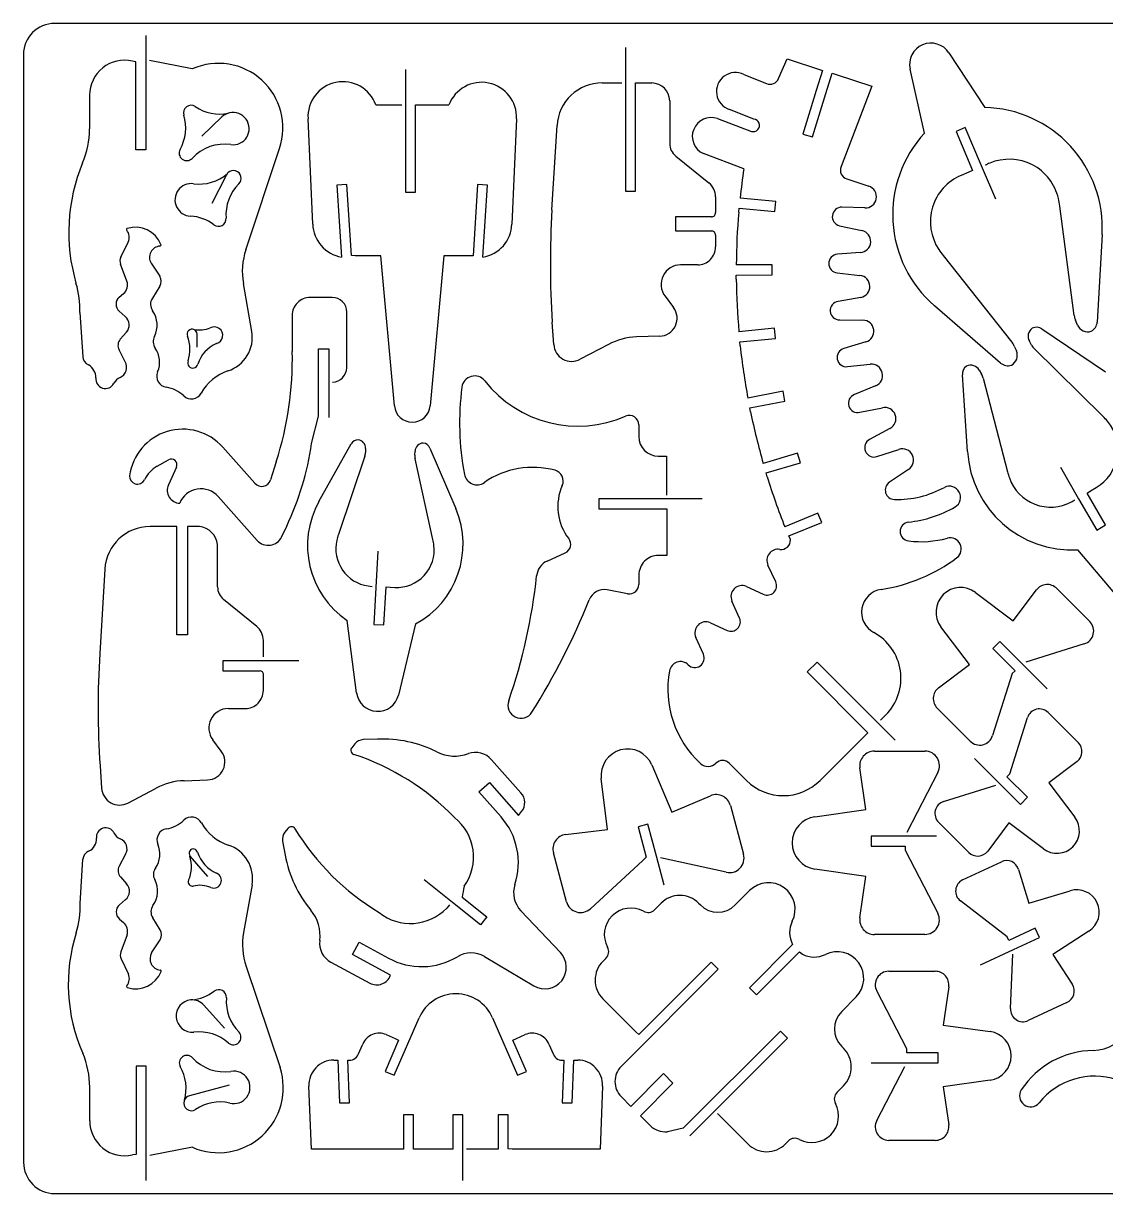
# Model space of a CAD drawing. Extents: x 119.8 to 129.62, y 79.91 to 86.45.
# Drawn here: x 119.8 to 125.86, y 79.91 to 86.45 of the extents above; entities that cross this region are included whole.
import ezdxf

# ---------------------------------------------------------------- set-up
doc = ezdxf.new("R2010")
doc.units = 0
doc.header["$MEASUREMENT"] = 0

msp = doc.modelspace()

# ---------------------------------------------------------------- linework, layer by layer
at = {"linetype": 'Continuous'}
for p, q in [((129.445052, 86.454851), (119.975297, 86.454851)), ((120.486634, 86.387106), (120.486634, 85.746755)), ((119.800335, 86.280478), (119.801513, 80.080217)), ((123.172922, 86.319948), (123.172922, 85.515239)), ((124.983221, 86.290493), (125.184692, 85.984162)), ((120.43067, 86.240596), (120.410641, 86.243955)), ((120.43067, 85.746755), (120.43067, 86.240596)), ((120.746427, 86.200361), (120.507253, 86.246311)), ((121.940529, 86.196238), (121.940529, 85.510528)), ((124.029471, 86.146753), (124.078367, 86.255736)), ((124.078367, 86.255736), (124.276304, 86.192113)), ((124.84655, 85.841011), (124.766433, 86.198594)), ((123.835069, 86.16855), (123.961136, 86.117888)), ((124.276304, 86.192113), (124.23919, 86.078417)), ((124.293314, 86.062389), (124.330428, 86.176085)), ((124.330428, 86.176085), (124.351708, 86.169139)), ((124.351708, 86.169139), (124.552002, 86.104338)), ((123.041554, 86.122011), (123.152304, 86.122011)), ((123.228887, 85.515239), (123.228887, 86.121422)), ((123.228887, 86.121422), (123.319019, 86.121422)), ((124.23919, 86.078417), (124.165553, 85.835709)), ((124.219536, 85.819233), (124.293314, 86.062389)), ((124.552002, 86.104338), (124.379396, 85.653677)), ((120.170877, 86.052498), (120.170877, 85.863986)), ((121.774403, 85.998301), (121.919911, 85.998301)), ((121.996493, 85.510528), (121.996493, 85.998301)), ((121.996493, 85.998301), (122.183238, 85.998301)), ((123.419755, 86.021275), (123.419755, 85.78328)), ((120.798856, 85.823928), (120.912552, 85.931144)), ((123.891033, 85.919361), (123.755541, 85.972969)), ((121.420355, 85.332031), (121.394435, 85.92054)), ((122.562028, 85.92054), (122.536108, 85.332031)), ((122.760554, 85.412148), (122.788831, 85.883426)), ((123.686616, 85.921718), (123.877485, 85.850437)), ((125.075121, 85.871644), (125.023249, 85.849213)), ((125.165842, 85.657801), (125.075121, 85.871644)), ((124.165553, 85.835709), (124.219536, 85.819233)), ((125.023249, 85.849213), (125.116327, 85.631247)), ((120.486634, 85.746755), (120.43067, 85.746755)), ((121.046278, 85.18829), (121.235378, 85.755592)), ((123.453922, 85.712588), (123.639488, 85.562368)), ((123.835069, 85.640718), (123.608266, 85.726137)), ((120.858355, 85.448083), (120.937884, 85.605961)), ((125.09574, 85.622455), (125.051557, 85.604194)), ((125.116327, 85.631247), (125.09574, 85.622455)), ((125.245371, 85.471057), (125.165842, 85.657801)), ((121.61244, 85.552881), (121.556437, 85.549408)), ((121.556437, 85.549408), (121.582357, 85.147054)), ((121.63757, 85.155475), (121.61244, 85.552881)), ((122.344023, 85.552881), (122.318804, 85.154069)), ((122.400026, 85.549408), (122.344023, 85.552881)), ((122.374105, 85.147054), (122.400026, 85.549408)), ((124.411797, 85.584164), (124.534329, 85.544105)), ((121.940529, 85.510528), (121.996493, 85.510528)), ((123.172922, 85.515239), (123.228887, 85.515239)), ((123.677191, 85.484018), (123.677191, 85.395653)), ((124.013566, 85.457508), (123.814451, 85.476359)), ((123.806203, 85.398009), (123.808307, 85.420296)), ((123.808307, 85.420296), (124.008011, 85.401445)), ((124.008011, 85.401445), (124.013566, 85.457508)), ((124.512533, 85.422162), (124.38352, 85.426285)), ((125.684837, 84.820103), (125.604131, 85.432766)), ((123.653038, 85.3715), (123.452744, 85.3715)), ((123.452744, 85.3715), (123.452744, 85.293149)), ((123.452744, 85.293149), (123.653038, 85.293149)), ((124.37056, 85.322604), (124.496627, 85.294917)), ((120.346429, 85.147053), (120.387077, 85.231294)), ((123.677191, 85.268996), (123.677191, 85.204196)), ((125.840948, 85.272531), (125.81385, 84.78299)), ((121.657762, 85.153534), (121.63757, 85.155475)), ((121.801502, 85.153534), (121.657762, 85.153534)), ((121.878085, 84.314658), (121.801502, 85.153534)), ((122.154961, 85.153534), (122.078378, 84.314658)), ((122.298701, 85.153534), (122.154961, 85.153534)), ((122.318804, 85.154069), (122.298701, 85.153534)), ((124.487791, 85.172384), (124.358778, 85.162958)), ((124.95141, 85.1553), (125.335502, 84.67165)), ((120.380007, 85.011561), (120.344072, 85.106406)), ((120.516089, 85.112296), (120.564395, 85.039248)), ((123.576455, 85.10346), (123.481021, 85.10346)), ((123.992947, 85.102871), (123.792654, 85.102871)), ((123.992881, 85.046907), (123.992947, 85.102871)), ((123.792588, 85.046317), (123.992881, 85.046907)), ((123.792654, 85.023932), (123.792588, 85.046317)), ((124.3576, 85.0581), (124.485434, 85.04455)), ((120.564395, 84.983283), (120.522569, 84.916715)), ((121.079267, 84.73115), (121.032139, 84.99919)), ((120.337003, 84.923196), (120.360567, 84.942636)), ((121.529338, 84.92084), (121.406217, 84.92084)), ((123.393835, 84.927319), (123.440963, 84.865464)), ((124.489557, 84.921429), (124.362901, 84.898454)), ((120.116091, 84.836599), (120.132586, 84.589177)), ((120.370582, 84.814213), (120.337003, 84.844257)), ((121.305481, 84.820104), (121.30607, 84.618633)), ((121.611223, 84.527912), (121.611223, 84.838956)), ((125.273058, 84.553831), (124.901926, 84.87489)), ((122.770569, 84.657513), (122.762321, 84.782991)), ((124.371738, 84.795362), (124.50134, 84.793594)), ((125.704277, 84.766495), (125.692496, 84.793594)), ((120.342894, 84.686968), (120.377062, 84.725848)), ((120.772936, 84.643375), (120.773525, 84.715834)), ((123.36438, 84.704051), (123.233011, 84.699927)), ((124.006497, 84.748234), (123.807381, 84.728793)), ((123.812282, 84.672724), (124.011987, 84.692164)), ((124.011987, 84.692164), (124.006497, 84.748234)), ((125.504573, 84.744699), (125.860978, 84.504936)), ((120.371171, 84.5609), (120.336414, 84.628058)), ((121.453345, 84.256432), (121.453345, 84.632771)), ((121.453345, 84.632771), (121.511665, 84.632771)), ((121.511665, 84.632771), (121.511665, 84.248679)), ((123.076311, 84.658101), (122.918432, 84.575038)), ((123.814451, 84.650443), (123.812282, 84.672724)), ((124.518424, 84.67224), (124.394713, 84.635716)), ((125.349051, 84.648676), (125.361422, 84.621578)), ((125.446842, 84.653388), (125.433882, 84.675774)), ((125.846251, 84.255747), (125.46098, 84.634537)), ((124.415331, 84.533802), (124.543166, 84.546762)), ((125.153471, 84.513772), (125.166431, 84.491386)), ((124.57321, 84.426586), (124.454212, 84.377102)), ((125.087492, 84.058399), (125.058626, 84.487263)), ((125.175857, 84.469001), (125.31135, 83.945881)), ((124.054803, 84.396542), (123.857455, 84.357662)), ((124.065191, 84.341331), (124.054803, 84.396542)), ((123.868432, 84.30245), (124.065191, 84.341331)), ((123.872771, 84.280489), (123.868432, 84.30245)), ((124.484845, 84.278133), (124.611501, 84.303464)), ((121.414706, 84.102817), (121.453345, 84.256432)), ((123.24656, 84.208619), (123.24656, 84.142051)), ((124.653327, 84.188001), (124.539631, 84.126146)), ((121.455701, 83.779167), (121.635376, 84.100815)), ((121.096351, 83.881081), (120.917265, 84.082553)), ((121.711959, 84.03248), (121.564684, 83.593601)), ((121.716672, 84.074894), (121.716082, 84.053098)), ((121.99237, 84.03837), (121.993548, 84.060756)), ((122.0772, 84.07784), (122.221529, 83.739108)), ((123.356132, 84.032479), (123.402671, 84.033068)), ((123.402671, 84.033068), (123.402671, 83.814512)), ((124.136098, 84.050152), (123.943463, 83.99242)), ((124.152118, 83.995619), (124.136098, 84.050152)), ((124.580278, 84.030123), (124.7034, 84.070771)), ((120.550257, 83.977104), (120.612112, 84.01245)), ((120.656884, 83.971213), (120.612112, 83.871655)), ((121.216527, 84.001847), (121.184716, 83.899344)), ((122.093695, 83.565914), (121.994137, 84.017752)), ((123.959483, 83.938477), (124.152118, 83.995619)), ((125.607666, 83.970623), (125.70958, 83.794483)), ((123.965849, 83.917015), (123.959483, 83.938477)), ((124.757597, 83.958842), (124.650381, 83.886383)), ((125.757107, 83.825862), (125.775559, 83.838665)), ((125.775559, 83.838665), (125.80737, 83.856927)), ((120.891934, 83.806265), (121.1099, 83.560611)), ((123.601786, 83.793894), (123.022113, 83.793894)), ((123.022113, 83.793894), (123.022113, 83.73734)), ((125.70958, 83.794483), (125.811494, 83.618932)), ((125.860517, 83.647669), (125.757107, 83.825862)), ((123.022113, 83.73734), (123.40326, 83.73734)), ((123.40326, 83.73734), (123.40326, 83.476959)), ((124.249795, 83.713187), (124.064228, 83.637194)), ((124.271422, 83.660882), (124.249795, 83.713187)), ((120.659829, 83.638962), (120.509609, 83.638962)), ((120.659829, 83.03278), (120.659829, 83.638962)), ((120.787074, 83.638962), (120.719328, 83.638962)), ((120.719328, 83.638962), (120.719328, 83.03278)), ((121.246571, 83.580052), (121.274848, 83.641318)), ((124.087034, 83.586067), (124.271422, 83.660882)), ((125.811494, 83.618932), (125.860517, 83.647669)), ((124.09545, 83.565324), (124.087034, 83.586067)), ((120.88781, 83.30082), (120.88781, 83.538815)), ((125.954644, 83.213632), (125.705456, 83.508181)), ((121.785007, 83.501113), (121.774403, 83.298463)), ((122.732865, 83.445147), (122.834779, 83.491686)), ((123.40326, 83.476959), (123.356721, 83.476959)), ((120.256297, 83.400377), (120.22802, 82.929098)), ((124.013566, 83.329095), (123.969973, 83.422762)), ((123.247149, 83.367386), (123.247149, 83.313778)), ((121.731399, 83.306121), (121.753785, 83.302587)), ((121.774403, 83.298463), (121.763799, 83.0911)), ((121.819677, 83.08816), (121.831468, 83.300395)), ((121.831468, 83.300395), (121.853932, 83.299052)), ((121.853932, 83.299052), (121.879852, 83.297874)), ((123.184115, 83.262527), (123.070419, 83.284324)), ((123.849797, 83.303175), (123.944053, 83.259581)), ((125.132264, 83.270185), (125.343161, 83.111129)), ((125.343161, 83.111129), (125.473941, 83.284324)), ((125.587637, 83.291982), (125.772025, 83.107594)), ((121.106955, 83.079908), (120.921389, 83.230716)), ((123.810916, 83.126445), (123.768501, 83.22129)), ((121.666009, 82.708186), (121.613579, 83.113486)), ((121.763799, 83.0911), (121.819677, 83.08816)), ((121.995315, 83.093456), (121.90047, 82.695815)), ((123.647736, 83.099936), (123.741403, 83.057521)), ((125.098685, 82.866653), (124.939039, 83.076961)), ((120.719328, 83.03278), (120.659829, 83.03278)), ((121.144068, 82.909069), (121.144068, 83.001558)), ((123.608267, 82.923795), (123.566441, 83.018051)), ((125.268345, 82.996254), (125.228799, 82.956708)), ((125.534618, 82.729982), (125.268345, 82.996254)), ((125.228799, 82.956708), (125.353688, 82.831819)), ((125.741391, 82.981527), (125.415031, 82.879024)), ((120.919622, 82.83013), (120.919622, 82.888451)), ((120.919622, 82.888451), (121.343183, 82.888451)), ((124.245081, 82.880202), (124.189706, 82.824827)), ((124.682782, 82.442502), (124.245081, 82.880202)), ((124.92549, 82.735873), (125.098685, 82.866653)), ((121.122627, 82.83013), (120.919622, 82.83013)), ((121.144068, 82.785948), (121.144136, 82.809401)), ((124.189706, 82.824827), (124.530205, 82.484328)), ((125.337859, 82.81599), (125.228287, 82.468422)), ((125.353688, 82.831819), (125.337859, 82.81599)), ((121.144068, 82.721147), (121.144068, 82.785948)), ((120.948487, 82.620411), (121.043332, 82.620411)), ((125.10222, 82.437789), (124.917832, 82.622177)), ((125.53933, 82.597435), (125.70899, 82.428953)), ((124.629174, 82.583886), (124.599719, 82.554431)), ((125.324309, 82.25458), (125.423277, 82.569747)), ((124.530205, 82.484328), (124.262165, 82.218055)), ((120.908429, 82.381825), (120.861301, 82.44427)), ((121.657171, 82.422473), (121.639498, 82.400676)), ((121.782649, 82.448982), (121.703121, 82.446037)), ((122.586769, 82.147953), (122.42241, 82.333519)), ((124.566138, 82.381236), (124.848906, 82.381825)), ((125.12755, 82.340588), (125.384397, 82.083741)), ((120.229787, 82.299941), (120.238624, 82.174463)), ((123.319607, 82.304653), (123.432124, 82.040148)), ((123.850386, 82.217466), (123.752596, 82.314078)), ((124.517832, 82.054875), (124.484843, 82.288158)), ((125.701332, 82.324093), (125.543453, 82.205095)), ((120.701066, 82.216289), (120.831846, 82.221002)), ((122.351718, 82.153844), (122.410628, 82.206274)), ((122.410628, 82.206274), (122.573219, 82.021886)), ((123.071007, 81.943536), (123.036839, 82.22807)), ((124.921365, 82.262238), (124.747581, 81.927041)), ((125.308479, 82.238751), (125.324309, 82.25458)), ((125.423943, 82.123287), (125.308479, 82.238751)), ((125.543453, 82.205095), (125.688961, 82.011871)), ((120.385898, 82.0914), (120.544366, 82.175052)), ((122.475429, 82.014227), (122.351718, 82.153844)), ((123.432124, 82.040148), (123.648324, 82.132047)), ((124.953766, 82.099647), (125.246548, 82.192135)), ((123.759663, 82.077261), (123.8333, 81.804508)), ((125.384397, 82.083741), (125.423943, 82.123287)), ((122.573219, 82.021886), (122.590303, 82.043093)), ((124.233298, 82.014817), (124.517832, 82.054875)), ((121.281915, 81.949427), (121.264243, 81.92763)), ((122.837135, 81.91467), (123.071007, 81.943536)), ((123.297221, 81.972991), (123.242832, 81.958234)), ((123.242832, 81.958234), (123.2883, 81.787866)), ((123.345527, 81.793316), (123.297221, 81.972991)), ((125.095149, 81.815112), (124.925489, 81.983595)), ((125.319007, 81.980649), (125.200598, 81.822182)), ((125.512231, 81.835142), (125.319007, 81.980649)), ((121.251871, 81.877557), (121.26601, 81.799796)), ((124.913706, 81.906422), (124.547876, 81.906422)), ((124.547876, 81.906422), (124.547876, 81.850458)), ((120.372936, 81.804508), (120.337001, 81.73794)), ((122.841848, 81.538825), (122.7688, 81.812756)), ((124.547876, 81.850458), (124.737566, 81.850458)), ((124.737566, 81.850458), (124.737566, 81.828072)), ((124.737566, 81.828072), (124.921365, 81.474024)), ((120.117857, 81.52881), (120.133762, 81.776232)), ((120.832433, 81.680798), (120.734643, 81.793315)), ((123.270122, 81.769162), (122.975573, 81.499355)), ((123.2883, 81.787866), (123.270122, 81.769162)), ((123.389121, 81.631313), (123.345527, 81.793316)), ((123.736099, 81.703773), (123.369091, 81.785068)), ((125.060393, 81.660769), (125.277181, 81.762683)), ((120.343481, 81.677852), (120.378238, 81.639561)), ((124.517832, 81.680798), (124.233298, 81.721446)), ((124.484842, 81.448693), (124.517832, 81.680798)), ((125.373204, 81.719089), (125.431525, 81.529989)), ((121.081033, 81.634259), (121.033316, 81.366219)), ((122.203265, 81.53529), (122.044209, 81.661947)), ((120.372347, 81.550607), (120.33818, 81.521741)), ((122.257585, 81.563772), (122.396157, 81.453517)), ((123.787351, 81.520563), (123.867468, 81.601858)), ((125.308993, 81.341477), (125.048022, 81.543538)), ((125.431525, 81.529989), (125.662452, 81.600091)), ((122.186771, 81.52233), (122.170865, 81.503479)), ((122.361143, 81.409223), (122.203265, 81.53529)), ((122.80768, 81.254291), (122.586179, 81.488163)), ((123.334923, 81.494053), (123.371447, 81.530578)), ((123.581755, 81.530578), (123.59177, 81.520563)), ((120.33818, 81.441624), (120.361743, 81.422773)), ((120.565571, 81.382125), (120.524335, 81.449282)), ((122.396157, 81.453517), (122.361143, 81.409223)), ((120.380595, 81.353848), (120.345838, 81.259003)), ((124.848906, 81.355615), (124.566138, 81.355026)), ((125.466872, 81.390098), (125.31842, 81.321173)), ((125.490435, 81.338532), (125.466872, 81.390098)), ((125.7679, 81.374467), (125.56525, 81.243098)), ((120.517854, 81.252523), (120.565571, 81.326161)), ((121.644211, 81.243098), (121.681324, 81.312022)), ((121.681324, 81.312022), (121.845682, 81.222479)), ((124.108409, 81.299651), (123.86629, 81.056942)), ((125.31842, 81.321173), (125.308993, 81.341477)), ((125.345517, 81.270785), (125.490435, 81.338532)), ((120.348194, 81.218356), (120.388253, 81.134114)), ((121.856286, 81.127045), (121.644211, 81.243098)), ((122.38294, 81.231905), (122.659816, 81.068724)), ((123.046265, 81.205984), (123.06276, 81.221301)), ((123.905735, 81.017497), (124.146449, 81.258212)), ((124.146449, 81.258212), (124.162606, 81.246043)), ((125.161129, 81.185366), (125.345517, 81.270785)), ((125.328432, 80.94089), (125.341392, 81.246043)), ((125.56525, 81.243098), (125.674233, 81.077561)), ((121.047454, 81.177119), (121.237733, 80.610406)), ((121.522267, 81.200682), (121.740823, 81.083452)), ((123.14818, 80.617475), (123.691917, 81.161213)), ((123.651782, 81.201348), (123.246417, 80.795394)), ((123.691917, 81.161213), (123.651782, 81.201348)), ((124.646256, 81.149431), (124.907226, 81.149431)), ((123.86629, 81.056942), (123.905735, 81.017497)), ((124.746992, 80.715854), (124.579099, 81.039269)), ((124.982631, 81.063423), (124.951998, 80.848402)), ((120.927278, 80.831318), (120.810636, 80.96033)), ((123.230653, 80.811288), (123.045676, 80.995676)), ((124.464224, 81.005691), (124.382929, 80.924395)), ((125.644189, 80.975058), (125.42799, 80.873733)), ((121.876315, 80.567402), (122.016521, 80.88846)), ((122.427712, 80.889049), (122.567328, 80.567402)), ((124.951998, 80.848402), (125.214147, 80.811877)), ((121.901584, 80.763361), (121.826164, 80.589134)), ((121.832722, 80.794794), (121.881617, 80.773586)), ((121.881617, 80.773586), (121.901584, 80.763361)), ((122.541969, 80.76357), (122.562026, 80.773586)), ((122.61748, 80.589134), (122.541969, 80.76357)), ((122.562026, 80.773586), (122.610332, 80.794794)), ((123.246417, 80.795394), (123.230653, 80.811288)), ((124.039408, 80.81431), (123.495671, 80.270573)), ((123.677189, 80.37241), (124.078955, 80.774764)), ((124.078955, 80.774764), (124.039408, 80.81431)), ((121.674844, 80.683454), (121.700764, 80.742364)), ((122.742879, 80.742364), (122.768211, 80.683454)), ((124.382929, 80.728815), (124.392943, 80.7188)), ((124.746992, 80.693469), (124.746992, 80.715854)), ((124.923132, 80.693469), (124.746992, 80.693469)), ((124.923132, 80.636326), (124.923132, 80.693469)), ((121.538173, 80.652232), (121.560584, 80.652031)), ((121.560584, 80.652031), (121.570002, 80.413058)), ((121.625949, 80.413058), (121.616523, 80.652821)), ((122.826531, 80.652821), (122.817106, 80.413058)), ((122.873053, 80.413058), (122.88247, 80.652015)), ((122.88247, 80.652015), (122.904881, 80.652232)), ((124.547287, 80.636326), (124.923132, 80.636326)), ((120.487811, 80.618653), (120.431846, 80.618653)), ((120.431846, 80.618653), (120.431846, 80.124682)), ((120.487811, 79.978303), (120.487811, 80.618653)), ((121.826164, 80.589134), (121.876315, 80.567402)), ((122.567328, 80.567402), (122.61748, 80.589134)), ((123.384407, 80.576827), (123.202376, 80.393618)), ((123.438015, 80.52263), (123.384407, 80.576827)), ((124.579099, 80.3135), (124.736388, 80.615708)), ((120.172054, 80.312911), (120.172054, 80.501423)), ((120.95202, 80.512026), (120.72993, 80.452527)), ((121.413284, 80.154444), (121.399146, 80.507314)), ((123.043909, 80.507314), (123.02977, 80.154444)), ((123.255984, 80.340599), (123.438015, 80.52263)), ((124.392943, 80.508492), (124.357008, 80.472557)), ((125.214147, 80.540303), (124.951998, 80.50319)), ((124.951998, 80.50319), (124.982631, 80.289347)), ((123.202376, 80.393618), (123.14818, 80.447815)), ((121.570002, 80.413058), (121.625949, 80.413058)), ((122.817106, 80.413058), (122.873053, 80.413058)), ((123.533449, 80.22867), (123.677189, 80.37241)), ((121.98471, 80.345312), (121.928745, 80.345312)), ((121.928745, 80.345312), (121.928745, 80.154444)), ((121.98471, 80.154444), (121.98471, 80.345312)), ((122.260408, 80.345312), (122.204443, 80.345312)), ((122.204443, 80.345312), (122.204443, 80.154444)), ((122.260408, 79.979481), (122.260408, 80.345312)), ((122.514309, 80.345312), (122.458345, 80.345312)), ((122.458345, 80.345312), (122.458345, 80.154444)), ((122.514309, 80.155034), (122.514309, 80.345312)), ((123.310181, 80.286402), (123.255984, 80.340599)), ((123.857453, 80.183309), (123.687793, 80.353559)), ((123.495671, 80.270573), (123.406559, 80.251821)), ((124.084256, 80.199804), (124.067761, 80.183309)), ((124.907226, 80.203339), (124.646256, 80.203339)), ((120.431846, 80.124682), (120.411817, 80.121454)), ((120.747603, 80.164458), (120.508429, 80.118509)), ((121.928745, 80.154444), (121.413284, 80.154444)), ((122.204443, 80.154444), (121.98471, 80.154444)), ((122.458345, 80.154444), (122.281026, 80.154444)), ((122.536695, 80.154444), (122.514309, 80.155034)), ((123.02977, 80.154444), (122.536695, 80.154444)), ((119.975886, 79.905255), (124.71047, 79.905844)), ((124.71047, 79.905844), (129.445052, 79.905844))]:
    msp.add_line(p, q, dxfattribs=at)
for centre, radius, start, end in [((119.975297, 86.279888), 0.174963, 90.000003, 179.806765), ((124.883056, 86.225131), 0.119604, 33.126165, 192.819277), ((120.367047, 86.05269), 0.19617, 77.160394, 180.056098), ((120.892603, 85.869913), 0.361336, -18.444304, 113.86258), ((121.589897, 85.932653), 0.195837, 19.585781, 183.54612), ((123.787438, 86.073959), 0.105907, 63.272858, 252.471512), ((123.980661, 86.166986), 0.052838, -111.685853, -22.514417), ((122.366442, 85.929265), 0.19578, -2.554275, 159.352384), ((123.041715, 85.868698), 0.253313, 90.036476, 176.666832), ((123.319019, 86.020684), 0.100738, 0.336374, 90.000003), ((120.739252, 85.953598), 0.042972, 56.577916, 196.827792), ((120.472523, 85.868614), 0.236974, -30.119051, 17.825798), ((120.899677, 86.191542), 0.244003, -124.088104, -78.601926), ((120.976671, 85.861608), 0.094586, 103.632206, 132.678924), ((120.974343, 85.865525), 0.09024, -98.21547, 102.781486), ((125.169938, 85.312146), 0.672178, -3.378703, 88.742298), ((123.651909, 85.822138), 0.105455, 70.784727, 245.552954), ((123.887231, 85.884315), 0.035252, -106.049752, 83.807589), ((119.706666, 85.861626), 0.464217, -23.799509, 0.291355), ((125.342946, 85.384815), 0.674183, 137.416508, 229.144367), ((120.715059, 85.72929), 0.042745, 151.477053, 316.058115), ((120.924674, 85.537938), 0.241093, 81.226508, 137.882682), ((123.510284, 85.783433), 0.09053, -179.903153, -128.504805), ((121.081468, 85.284853), 1.026782, 157.710571, 196.085118), ((125.320758, 85.411821), 0.282564, 112.683368, 118.242159), ((125.321414, 85.412169), 0.282497, 12.643429, 112.833325), ((120.783184, 85.799975), 0.244789, -97.104963, -49.365998), ((120.967256, 85.596462), 0.030871, 131.700623, 162.078968), ((120.97647, 85.587994), 0.04334, -46.652306, 133.347696), ((127.698619, 85.072571), 3.905101, 171.63443, 174.064994), ((124.428389, 85.634205), 0.05272, 158.324085, 251.656534), ((125.161096, 85.345041), 0.281352, 112.91276, 213.569323), ((120.740207, 85.467046), 0.090912, 81.969981, 267.607546), ((121.179424, 85.383746), 0.244614, 135.078315, 184.39029), ((123.577044, 85.484073), 0.100147, -0.03168, 51.425679), ((124.515281, 85.48459), 0.062489, -92.521005, 72.2525), ((125.134638, 85.373499), 0.473218, 7.19471, 12.262037), ((127.695895, 85.11143), 4.944494, 176.513193, 183.8087), ((124.383001, 85.3737), 0.052588, 89.434722, 256.315242), ((120.722817, 85.13822), 0.238381, 52.724515, 86.730569), ((120.893266, 85.361366), 0.042419, -127.929539, 4.942625), ((123.653038, 85.395653), 0.024153, -90.000003, 0), ((127.698655, 85.071434), 3.906128, 175.204133, 179.538872), ((120.383065, 85.30141), 0.00592, 96.804565, 224.315369), ((120.334231, 85.258194), 0.059297, -26.977084, 41.227117), ((120.428241, 85.161968), 0.15239, 21.232463, 107.520565), ((121.61652, 85.340402), 0.196343, -177.556464, -100.020122), ((122.342038, 85.338567), 0.194179, -80.494531, -1.928975), ((123.653038, 85.268996), 0.024153, 0, 90.000003), ((124.483558, 85.234274), 0.062035, -86.088005, 77.838475), ((120.565186, 85.214207), 0.005892, -91.959529, 30.035388), ((120.394059, 85.1239), 0.05296, 154.075544, 199.289064), ((120.569215, 85.145704), 0.062758, 93.865917, 212.163465), ((121.413099, 85.065785), 0.386736, 161.532608, 189.915681), ((123.576455, 85.204196), 0.100736, -90.000003, 0), ((124.36346, 85.11047), 0.052697, 95.097263, 263.615239), ((125.321304, 85.449185), 0.47243, -146.65035, -141.532434), ((123.481115, 84.993766), 0.109695, 90.048661, 217.282214), ((120.518624, 85.011266), 0.053647, -31.439654, 31.439654), ((127.697165, 85.070831), 3.904793, -179.311822, -174.974775), ((124.47829, 84.982681), 0.06228, -79.577168, 83.41318), ((119.643674, 84.85868), 0.472933, -2.676151, 17.433223), ((120.320433, 84.99116), 0.06297, -50.406007, 18.90366), ((120.371171, 84.883726), 0.052204, 130.881806, 229.118194), ((120.57559, 84.882545), 0.063078, 147.199429, 214.726289), ((121.406217, 84.820104), 0.100736, 90.000003, 180.000005), ((121.530516, 84.840134), 0.080715, -0.836375, 90.836373), ((124.370666, 84.847195), 0.051844, 98.613342, 271.184844), ((120.41065, 84.766514), 0.138589, -27.336225, 35.307184), ((123.360439, 84.804795), 0.100821, -87.760056, 36.995972), ((125.761982, 84.828029), 0.077551, -174.134361, -153.638808), ((120.330773, 84.766874), 0.061853, -41.550424, 49.938792), ((120.869574, 84.708695), 0.047513, -74.939429, 118.14364), ((124.501174, 84.731691), 0.061903, -73.820275, 89.846781), ((125.473279, 84.698798), 0.055554, 55.713887, 114.346628), ((125.761291, 84.79037), 0.061811, -157.278561, -71.542591), ((125.750991, 84.787208), 0.063001, -61.69811, -3.83889), ((120.381838, 84.652872), 0.05176, 138.798214, 208.647188), ((120.590924, 84.673979), 0.064049, 153.184341, 214.098034), ((120.745319, 84.715036), 0.028217, 1.619966, 202.910772), ((120.526707, 84.629869), 0.206412, -18.137514, 21.062633), ((120.78229, 84.932043), 0.1927, -97.88575, -70.327193), ((120.886034, 84.697031), 0.196222, -72.165491, 10.013532), ((123.245246, 84.339639), 0.360496, 91.94496, 117.944676), ((125.483253, 84.703381), 0.056566, 125.536404, 209.212796), ((120.425378, 84.558567), 0.137765, -23.176818, 35.247382), ((120.955403, 84.490732), 0.187115, 113.123874, 162.386682), ((122.870692, 84.663233), 0.100287, -176.729888, -61.573295), ((127.698029, 85.071319), 3.906317, -173.814818, -169.473331), ((124.409325, 84.585629), 0.052174, 106.263304, 276.611211), ((125.303769, 84.596877), 0.062722, -62.071919, 23.191848), ((125.248226, 84.604697), 0.109999, 23.566034, 37.493377), ((125.524012, 84.696536), 0.088413, -150.789157, -135.473346), ((120.18577, 84.59264), 0.053296, -176.274765, -113.641377), ((120.316395, 84.530837), 0.062483, -66.094013, 28.760185), ((120.749214, 84.554265), 0.028691, 156.699785, 346.057065), ((119.427416, 84.576477), 1.879127, -17.806074, 1.28547), ((120.117854, 84.467953), 0.089003, 1.812421, 58.470347), ((120.609744, 84.480195), 0.062569, 157.294489, 261.346804), ((121.034546, 84.250463), 0.274409, 108.796164, 150.416024), ((121.529287, 84.528499), 0.081938, -87.904302, -0.410647), ((124.54951, 84.484505), 0.06258, -67.746024, 95.818511), ((125.113921, 84.490741), 0.055404, 124.94002, 183.599109), ((125.105787, 84.486617), 0.054874, 29.6608, 115.468583), ((125.09014, 84.446084), 0.088728, 14.967825, 30.702045), ((125.31411, 84.601119), 0.062622, -130.962457, -72.303734), ((120.25932, 84.463859), 0.05296, 172.503586, 334.097962), ((120.37013, 84.408973), 0.070702, 113.696326, 153.314907), ((122.327764, 84.409253), 0.07213, 38.619764, 172.292232), ((122.906085, 84.865474), 0.664481, -141.769169, -66.323459), ((120.569107, 84.230417), 0.190497, 47.129863, 80.566371), ((120.741174, 84.415484), 0.062202, -133.054038, -28.359355), ((123.806063, 84.217555), 1.562806, 172.596695, 190.581748), ((124.472342, 84.328488), 0.051884, 110.453004, 283.944081), ((121.978231, 84.323494), 0.100536, -174.95755, -5.042451), ((124.624867, 84.242999), 0.061925, -62.639726, 102.46505), ((123.19354, 84.208076), 0.053022, 0.586938, 112.883315), ((127.698675, 85.066655), 3.905842, -168.388205, -164.036036), ((125.684929, 84.069485), 0.245301, -60.056426, 40.455125), ((125.55734, 83.960289), 0.413236, 40.496946, 45.641879), ((120.692695, 83.883576), 0.300039, 41.542092, 172.354223), ((119.762537, 84.351568), 1.67079, -25.156879, -8.562149), ((121.676901, 84.07724), 0.04775, 91.759247, 150.415765), ((121.668975, 84.077631), 0.047775, -3.284205, 82.229126), ((122.041821, 84.057809), 0.048364, 92.754235, 176.506473), ((122.0343, 84.059914), 0.046494, 22.678086, 83.582118), ((123.356132, 84.142051), 0.109572, 180.000005, 269.999997), ((124.564443, 84.080034), 0.052363, 118.284192, 287.602939), ((121.63302, 84.058989), 0.083271, -18.562743, -4.056334), ((122.06953, 84.034599), 0.077253, 177.201922, 192.596257), ((124.722944, 84.011148), 0.062744, -56.475634, 108.14914), ((125.673664, 84.09461), 0.58729, -176.465054, -86.896877), ((120.637596, 83.823079), 0.177064, 119.555249, 154.487049), ((120.627952, 83.984725), 0.031931, -25.033652, 119.740251), ((122.653053, 83.494434), 0.475709, 74.817612, 124.770044), ((120.439209, 83.920461), 0.043989, 176.04385, 331.310812), ((122.340512, 83.944189), 0.071979, -169.088901, -55.032897), ((122.762312, 83.894043), 0.061439, -24.351603, 75.555334), ((127.69727, 85.071692), 3.905993, -162.805482, -158.453531), ((125.712288, 84.046899), 0.413469, -165.85844, -160.743079), ((125.553122, 83.992822), 0.245378, -160.406228, -61.681813), ((120.678543, 83.841892), 0.072794, 155.865614, 267.789277), ((120.795315, 83.720829), 0.128975, 41.484984, 157.996168), ((121.135235, 83.915848), 0.052161, -138.19907, -18.446727), ((123.085017, 83.750011), 0.291952, 156.010509, 217.764493), ((124.679509, 83.842785), 0.052432, 123.747141, 269.069999), ((124.693985, 84.338816), 0.548671, -91.600814, -61.179719), ((124.986046, 83.801961), 0.062547, -58.671311, 116.150905), ((121.898541, 83.532632), 0.50684, 150.894697, 235.789731), ((125.552271, 83.99221), 0.245244, -61.438767, -56.125963), ((121.756842, 83.539464), 0.505759, -61.86728, 23.249931), ((124.678572, 84.346459), 0.687831, -83.452064, -60.376284), ((120.509736, 83.385061), 0.253901, 90.028587, 176.541552), ((120.770592, 83.521645), 0.118469, 8.333358, 82.002691), ((124.762902, 83.610684), 0.05276, 96.413632, 263.586368), ((121.171442, 83.618091), 0.08421, -136.954705, -26.854239), ((121.899925, 83.48186), 0.353373, 161.565966, 166.82901), ((124.826784, 84.12386), 0.569893, -97.032734, -74.928077), ((124.990659, 83.51361), 0.061979, -52.274627, 104.659528), ((121.760164, 83.514087), 0.209946, 166.701654, 262.125124), ((121.890436, 83.508338), 0.21073, -92.87905, 7.022671), ((121.749751, 83.485769), 0.353158, 7.866173, 13.116781), ((122.813221, 83.539096), 0.052081, -65.548069, 38.075532), ((124.026659, 83.449251), 0.062569, 81.458632, 205.046913), ((124.043605, 83.562483), 0.051924, -98.475673, 3.135896), ((122.774528, 83.353763), 0.100434, 114.508524, 174.572231), ((123.356721, 83.367386), 0.109572, 90.000003, 180.000005), ((124.455689, 84.236353), 0.96116, -81.133071, -53.412943), ((119.53749, 83.695691), 3.154619, -19.100561, -6.048957), ((123.193786, 83.315021), 0.053378, -100.437836, -1.334142), ((123.965849, 83.307298), 0.05246, -114.550455, 24.550452), ((125.534107, 83.238884), 0.075398, 44.768331, 142.938634), ((120.978251, 83.301046), 0.090441, -179.856393, -128.955925), ((123.053376, 83.195473), 0.09047, 79.141347, 158.684638), ((123.824122, 83.247367), 0.06143, 65.294669, 205.119013), ((124.623506, 83.159315), 0.128874, 98.776632, 241.799314), ((125.049201, 83.160024), 0.137967, 52.983318, 217.016683), ((119.189028, 84.75759), 4.077677, -31.959387, -22.025859), ((123.76335, 83.104902), 0.052218, -114.853797, 24.366179), ((121.042153, 83.001247), 0.101916, 0.174635, 50.517718), ((123.622061, 83.044128), 0.06143, 65.294669, 205.119013), ((125.718201, 83.053917), 0.076014, -72.236982, 44.9217), ((124.424157, 82.79006), 0.290757, -45.161347, 61.564764), ((125.163362, 82.628381), 4.944496, 176.513193, 183.808686), ((123.560581, 82.90193), 0.05246, -135.077796, 24.633463), ((123.479833, 82.820713), 0.062068, 45.371874, 170.723761), ((121.126758, 82.812893), 0.017725, -11.36179, 103.47908), ((123.975229, 82.728556), 0.56595, 169.600263, 227.347741), ((124.971304, 82.675681), 0.075643, 127.275671, 225.017362), ((121.043332, 82.721147), 0.100736, -90.000003, 0), ((121.784387, 82.723741), 0.119395, -172.514145, -13.526536), ((122.587117, 82.638583), 0.073035, 160.124141, 327.369871), ((120.94858, 82.510717), 0.109694, 90.048511, 217.282214), ((125.489794, 82.548002), 0.069981, 44.940835, 161.896575), ((125.155988, 82.491236), 0.075813, -135.171957, -17.512764), ((121.658272, 82.385851), 0.023922, 141.70405, 253.004001), ((121.70583, 82.38417), 0.061925, 92.50759, 141.791777), ((121.811094, 81.769078), 0.680499, 63.428634, 92.395705), ((125.658192, 82.379953), 0.070579, -52.321834, 43.967622), ((120.828706, 82.321143), 0.10019, -88.203963, 37.277202), ((121.215782, 81.042072), 1.390842, 44.107319, 71.752735), ((122.215485, 82.577939), 0.223818, -116.536729, -69.949852), ((122.331778, 82.2533), 0.121034, 41.512199, 109.077383), ((123.183854, 82.24557), 0.148052, 23.519762, 186.788356), ((123.715777, 82.277257), 0.052071, 45.001832, 134.99817), ((124.565282, 82.299942), 0.081298, 89.396364, 188.334561), ((124.849012, 82.300143), 0.081681, -27.649692, 90.074452), ((123.634421, 82.35976), 0.0638, -131.950567, -45.726942), ((120.712249, 81.855445), 0.361017, 91.775059, 117.712027), ((124.05598, 82.42424), 0.29159, -134.836076, -44.999991), ((120.339358, 82.180975), 0.100944, -176.301116, -62.544787), ((122.526901, 82.093446), 0.080964, -38.455577, 42.316755), ((123.680115, 82.056127), 0.082307, 14.878116, 112.721658), ((124.974848, 82.033039), 0.069865, 107.56268, 225.049628), ((120.742334, 81.949956), 0.063, 28.544307, 133.087862), ((122.039386, 81.78928), 0.281804, -35.553098, 51.592131), ((122.183754, 81.757163), 0.388789, -18.154108, 41.390987), ((124.253916, 81.868131), 0.148127, 98.000975, 261.999018), ((125.588225, 81.935878), 0.126185, -127.030385, 37.03039), ((120.261334, 81.899912), 0.052433, 28.194165, 185.77007), ((120.610921, 81.885213), 0.062569, 98.653599, 202.705456), ((120.576863, 82.118596), 0.173287, -81.823993, -45.045904), ((121.027387, 82.104372), 0.261191, -151.579233, -107.854185), ((121.301037, 81.934848), 0.024045, 32.194407, 142.678048), ((122.509966, 82.670026), 1.390877, -148.710608, -121.0739), ((120.13669, 81.888361), 0.072748, -66.607165, 4.95184), ((120.371325, 81.956428), 0.071242, -153.540016, -113.522293), ((120.319968, 81.834642), 0.06094, -29.635849, 67.903138), ((121.316641, 81.888119), 0.065626, 142.982524, 189.262415), ((122.847306, 81.833983), 0.081325, 97.18446, 195.130244), ((120.186946, 81.772769), 0.053296, 113.641377, 176.274765), ((120.429596, 81.806037), 0.135299, -35.568418, 23.99731), ((120.751658, 81.810925), 0.023659, 13.107731, 203.309231), ((120.960902, 81.877537), 0.196015, -161.792619, -113.574933), ((120.887207, 81.668359), 0.196802, -9.978088, 72.218821), ((123.754516, 81.783265), 0.081598, -103.044195, 15.090248), ((125.144805, 81.864425), 0.069981, -135.198486, -37.130875), ((120.544963, 81.735551), 0.196378, -22.942793, 17.466501), ((120.752247, 81.808845), 0.023475, -161.92757, -138.582667), ((121.938252, 81.926022), 0.68399, -169.365414, -140.517031), ((125.306676, 81.700099), 0.069186, 15.931473, 115.233583), ((120.383037, 81.712511), 0.052592, 151.084809, 221.225528), ((120.590435, 81.691573), 0.062113, 144.845773, 207.871866), ((120.866601, 81.658117), 0.042827, -111.801406, 68.198592), ((120.332504, 81.597918), 0.061853, -49.897517, 42.319739), ((120.41533, 81.598364), 0.136255, -36.035685, 28.097158), ((120.747519, 81.649383), 0.023747, 156.108044, 280.206411), ((120.789659, 81.472903), 0.157738, 67.235515, 103.914928), ((130.094226, 80.188452), 7.956409, 169.594977, 170.046029), ((122.693693, 81.589762), 0.147925, 161.774547, 223.379729), ((123.972934, 81.496443), 0.149115, -26.78181, 135.013579), ((125.089966, 81.59838), 0.069043, 115.361212, 232.590799), ((123.476601, 81.426597), 0.147883, 44.678525, 135.32147), ((125.699943, 81.48016), 0.125655, -57.260075, 107.359359), ((119.644774, 81.508439), 0.473521, -17.627916, 2.46563), ((120.372347, 81.481683), 0.052651, 130.462228, 229.537772), ((120.576763, 81.482858), 0.062258, 145.404933, 212.636428), ((121.239491, 81.348558), 0.222508, -6.845493, 39.840473), ((121.967906, 81.698762), 0.281652, -128.629838, -43.895812), ((122.920791, 81.560019), 0.081738, -164.972209, -47.916164), ((123.202376, 81.354437), 0.148663, 61.606981, 208.393023), ((123.298104, 81.530874), 0.052071, -118.738426, -45.001374), ((123.68956, 81.618353), 0.138296, -135, -45.000001), ((120.319853, 81.374275), 0.064085, -18.587417, 49.180511), ((124.229251, 81.36667), 0.138182, 153.070304, 209.012945), ((124.566175, 81.437171), 0.082145, 171.937035, 269.974405), ((124.848065, 81.437504), 0.081893, -89.412128, 26.483867), ((121.01222, 81.076739), 0.960452, 162.531987, 203.672324), ((120.521575, 81.354143), 0.052141, -32.456775, 32.456775), ((121.414275, 81.299623), 0.386737, 170.084278, 198.467406), ((121.579976, 81.306538), 0.120564, 172.614098, 241.402576), ((123.025655, 81.258399), 0.052469, -44.99478, 28.885953), ((120.395251, 81.241476), 0.05243, 160.469557, 206.165999), ((120.574134, 81.220674), 0.064667, 150.493642, 262.917317), ((122.030609, 81.563006), 0.3875, -118.504615, -58.867597), ((122.307439, 81.104601), 0.148009, 59.328656, 121.115537), ((122.721177, 81.171524), 0.11972, -120.832767, 43.735347), ((124.229338, 81.366714), 0.137894, -118.94284, -63.149928), ((124.3575, 81.109878), 0.149148, -44.310893, 116.213702), ((120.565785, 81.150004), 0.006507, -15.614796, 86.690154), ((123.150534, 81.100537), 0.148294, 134.678107, 225.000901), ((120.330144, 81.107873), 0.063759, -38.553713, 24.303707), ((120.429617, 81.203954), 0.152939, -107.534157, -21.358527), ((121.779635, 81.155359), 0.081713, -118.358203, -20.273579), ((124.646015, 81.074027), 0.075405, 89.81694, 207.447943), ((124.907217, 81.073364), 0.076067, -7.509833, 89.992722), ((120.384422, 81.064063), 0.006008, 137.325393, 261.554673), ((120.721296, 81.232458), 0.243739, -84.639055, -52.886141), ((120.894022, 81.003137), 0.043358, -3.634326, 126.276251), ((122.222245, 80.799212), 0.224248, 23.616525, 156.547649), ((125.614836, 81.039316), 0.070645, -65.448833, 32.776743), ((120.746425, 80.899359), 0.090802, 95.211259, 275.211254), ((120.743516, 80.899066), 0.090876, 42.388226, 93.367894), ((121.180583, 80.98144), 0.244027, 175.546394, 224.985001), ((124.480719, 80.826605), 0.138296, 135, 225), ((125.39854, 80.937447), 0.070192, 177.188822, 294.807429), ((125.787435, 80.929899), 0.223497, -89.117972, -25.001132), ((120.784117, 80.565055), 0.245648, 47.815467, 96.884287), ((120.975551, 80.780841), 0.042907, -128.101905, 40.89627), ((121.792595, 80.703513), 0.099711, 66.269487, 157.068478), ((122.650916, 80.703634), 0.099786, 22.838303, 113.998596), ((125.194915, 80.67609), 0.137142, -81.938788, 81.938788), ((119.698799, 80.501901), 0.473255, -0.057967, 23.566121), ((124.288376, 80.613646), 0.148296, -45.160261, 45.160261), ((125.799378, 80.213348), 0.493155, 90.987962, 146.420801), ((120.716235, 80.636119), 0.042745, 43.941885, 208.522947), ((120.926768, 80.830053), 0.243509, -137.576648, -81.532542), ((121.538663, 80.512615), 0.139618, 90.20094, 182.176134), ((121.62666, 80.704356), 0.052522, -101.127672, -23.4507), ((122.81656, 80.70467), 0.052799, -156.307882, -79.11374), ((122.904289, 80.512517), 0.139716, -2.134213, 89.757135), ((120.470079, 80.494734), 0.24114, -15.682372, 30.110899), ((120.892937, 80.497044), 0.362953, -113.604433, 18.199777), ((120.978556, 80.499763), 0.090843, -104.667055, 100.101039), ((123.233009, 80.532645), 0.119968, 134.999795, 225.000205), ((125.799111, 80.1668), 0.396255, 71.537243, 141.576899), ((120.740503, 80.411194), 0.042664, 104.348577, 162.180014), ((124.394113, 80.435459), 0.052469, 135.005219, 208.885958), ((125.440922, 80.452775), 0.062104, 147.540815, 320.244276), ((120.740879, 80.411911), 0.04281, 163.247627, 302.844554), ((120.90114, 80.173799), 0.24422, 77.12582, 124.134781), ((124.216362, 80.340246), 0.149182, -118.093356, 27.926065), ((120.368223, 80.312719), 0.19617, 179.943847, 282.839619), ((124.646784, 80.279212), 0.075875, 153.133907, 269.601203), ((123.395011, 80.371232), 0.119968, -135, -84.476285), ((124.906628, 80.279922), 0.076585, -89.552448, 7.069557), ((123.962607, 80.286692), 0.147463, -135.486706, -44.513292), ((124.121075, 80.162984), 0.052071, 61.261237, 134.998962), ((119.976476, 80.080217), 0.174963, 180.000005, 269.806758)]:
    msp.add_arc(centre, radius, start, end, dxfattribs=at)

doc.saveas('drawing.dxf')
